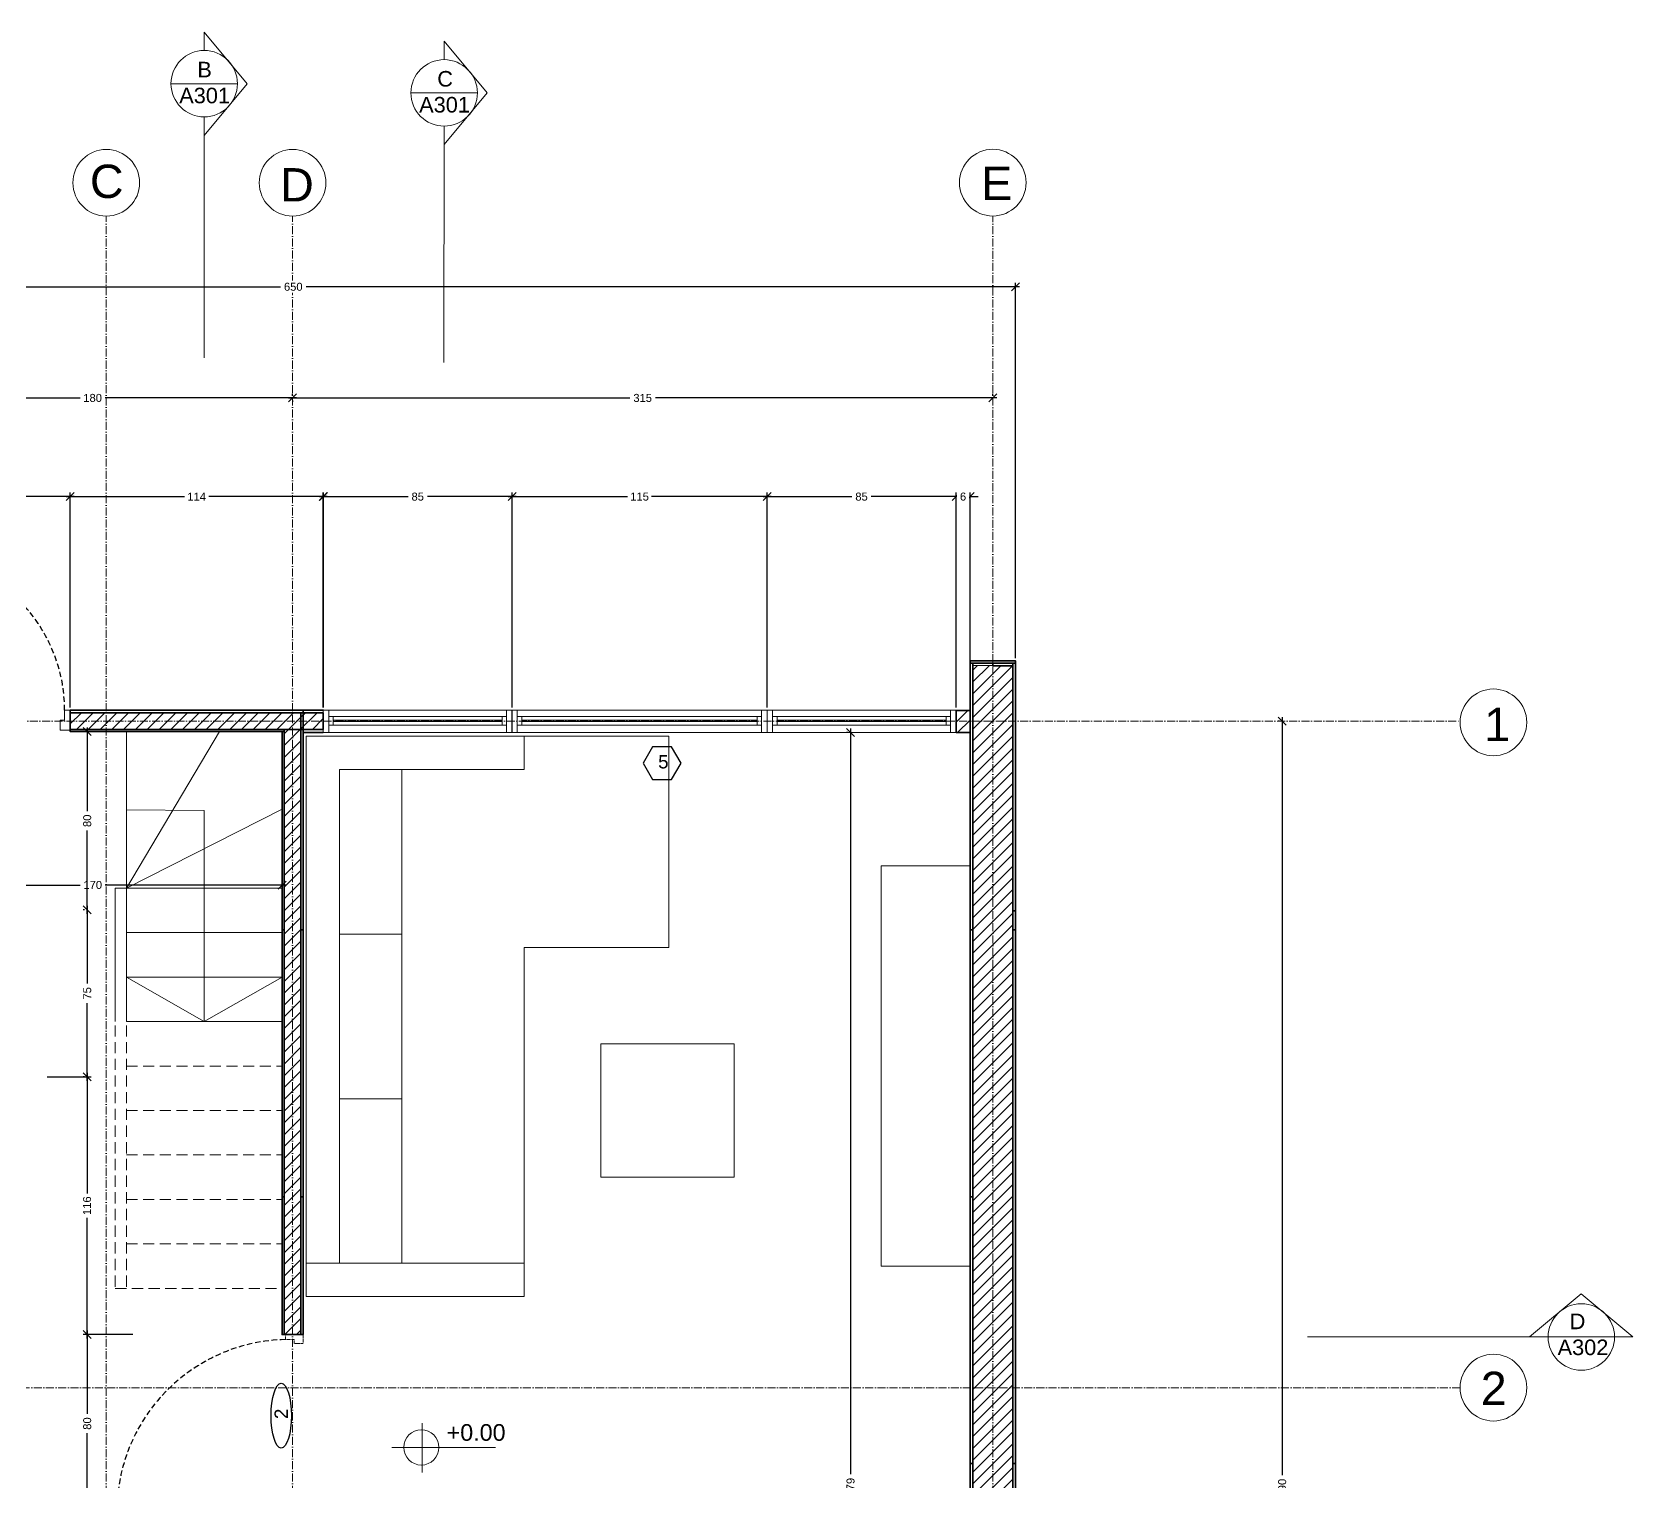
# Model space of a CAD drawing. Header units: inches. Extents: x 1080 to 7442, y 249 to 3242.
# Drawn here: x 2218 to 2938, y 2536 to 3188 of the extents above; entities that cross this region are included whole.
import ezdxf

# ---------------------------------------------------------------- set-up
doc = ezdxf.new("R2010")
doc.units = ezdxf.units.IN
doc.header["$MEASUREMENT"] = 0
for name, pattern in [('ACAD_ISO10W100', [18, 12, -3, 0, -3]), ('CENTER', [2, 1.25, -0.25, 0.25, -0.25]), ('HIDDEN', [0.375, 0.25, -0.125])]:
    doc.linetypes.add(name, pattern=pattern)
for name, color, linetype, lineweight in [('ARREDI', 8, 'Continuous', 18), ('CAMPITURE', 7, 'Continuous', 25), ('INFISSI', 130, 'Continuous', 13), ('NUMERAZIONE', 30, 'Continuous', 25), ('quote nuove', 253, 'Continuous', 18), ('STRUTTURA', 7, 'Continuous', 35)]:
    doc.layers.add(name, color=color, linetype=linetype, lineweight=lineweight)
doc.styles.add('ARIAL', font='Arial.ttf')
doc.styles.get("Standard").update_dxf_attribs({"font": 'Arial.ttf'})
doc.dimstyles.new('TICK_36', dxfattribs={"dimtxt": 3.6, "dimasz": 3.6, "dimexe": 1.8, "dimexo": 1.2, "dimgap": 1.8, "dimtad": 0, "dimdec": 0, "dimzin": 0, "dimdsep": 46, "dimtxsty": 'ARIAL', "dimblk": 'OBLIQUE', "dimcen": 1.8, "dimdle": 1.8, "dimclrd": 256, "dimclrt": 256, "dimadec": 0, "dimazin": 0, "dimtfac": 1, "dimtdec": 0, "dimtmove": 1, "dimatfit": 3, "dimldrblk": 'OPEN90', "dimfxl": 1, "dimtfill": 1, "dimtolj": 1, "dimtzin": 0, "dimarcsym": 0})
pattern_1 = [(45, (-290.078, 2472.9004), (-2.6516504, 2.6516504), [])]

# ---------------------------------------------------------------- blocks, each defined once
blk = doc.blocks.new('_Oblique')
at = {"color": 0, "linetype": 'ByBlock', "lineweight": -2}
blk.add_line((-0.5, -0.5), (0.5, 0.5), dxfattribs=at)
blk = doc.blocks.new('*D174')
at = {"layer": 'quote nuove', "lineweight": -2, "transparency": 16777216}
for p, q in [((2008.61, 3073.18), (2329.46, 3073.18)), ((2661.92, 3073.18), (2341.07, 3073.18))]:
    blk.add_line(p, q, dxfattribs=at)
at = {"layer": 'quote nuove', "color": 0, "lineweight": -2, "transparency": 16777216}
for p, q in [((2010.41, 2905.12), (2010.41, 3074.98)), ((2660.12, 2906.22), (2660.12, 3074.98))]:
    blk.add_line(p, q, dxfattribs=at)
at = {"layer": 'quote nuove', "lineweight": -2, "transparency": 16777216, "xscale": 3.6, "yscale": 3.6, "zscale": 3.6, "rotation": 180}
blk.add_blockref('_Oblique', (2010.41, 3073.18), dxfattribs=at)
at = {"layer": 'quote nuove', "lineweight": -2, "transparency": 16777216, "xscale": 3.6, "yscale": 3.6, "zscale": 3.6}
blk.add_blockref('_Oblique', (2660.12, 3073.18), dxfattribs=at)
at = {"layer": 'quote nuove', "lineweight": 0, "transparency": 16777216, "insert": (2335.27, 3073.18), "char_height": 3.6, "attachment_point": 5, "style": 'ARIAL', "bg_fill": 3, "box_fill_scale": 1.25, "bg_fill_color": 256, "bg_fill_true_color": 13158600, "bg_fill_transparency": 0}
blk.add_mtext('\\A1;650', dxfattribs=at)
blk = doc.blocks.new('_Open90')
at = {"color": 0, "linetype": 'ByBlock', "lineweight": -2}
for p, q in [((0, 0), (-1, 0)), ((-0.5, 0.5), (0, 0)), ((0, 0), (-0.5, -0.5))]:
    blk.add_line(p, q, dxfattribs=at)
blk = doc.blocks.new('*D175')
at = {"layer": 'quote nuove', "color": 0, "lineweight": -2, "transparency": 16777216}
for p, q in [((2649.92, 3024.38), (2649.92, 3024.98)), ((2334.97, 3021.98), (2334.97, 3021.38))]:
    blk.add_line(p, q, dxfattribs=at)
at = {"layer": 'quote nuove', "lineweight": -2, "transparency": 16777216}
for p, q in [((2333.17, 3023.18), (2486.69, 3023.18)), ((2651.72, 3023.18), (2498.2, 3023.18))]:
    blk.add_line(p, q, dxfattribs=at)
at = {"layer": 'quote nuove', "lineweight": -2, "transparency": 16777216, "xscale": 3.6, "yscale": 3.6, "zscale": 3.6, "rotation": 180}
blk.add_blockref('_Oblique', (2334.97, 3023.18), dxfattribs=at)
at = {"layer": 'quote nuove', "lineweight": -2, "transparency": 16777216, "xscale": 3.6, "yscale": 3.6, "zscale": 3.6}
blk.add_blockref('_Oblique', (2649.92, 3023.18), dxfattribs=at)
at = {"layer": 'quote nuove', "lineweight": 0, "transparency": 16777216, "insert": (2492.44, 3023.18), "char_height": 3.6, "attachment_point": 5, "style": 'ARIAL', "bg_fill": 3, "box_fill_scale": 1.25, "bg_fill_color": 256, "bg_fill_true_color": 13158600, "bg_fill_transparency": 0}
blk.add_mtext('\\A1;315', dxfattribs=at)
blk = doc.blocks.new('*D176')
at = {"layer": 'quote nuove', "color": 0, "lineweight": -2, "transparency": 16777216}
for p, q in [((2155.07, 3024.38), (2155.07, 3024.98)), ((2334.97, 3024.38), (2334.97, 3024.98))]:
    blk.add_line(p, q, dxfattribs=at)
at = {"layer": 'quote nuove', "lineweight": -2, "transparency": 16777216}
for p, q in [((2153.27, 3023.18), (2239.41, 3023.18)), ((2336.77, 3023.18), (2250.62, 3023.18))]:
    blk.add_line(p, q, dxfattribs=at)
at = {"layer": 'quote nuove', "lineweight": -2, "transparency": 16777216, "xscale": 3.6, "yscale": 3.6, "zscale": 3.6, "rotation": 180}
blk.add_blockref('_Oblique', (2155.07, 3023.18), dxfattribs=at)
at = {"layer": 'quote nuove', "lineweight": -2, "transparency": 16777216, "xscale": 3.6, "yscale": 3.6, "zscale": 3.6}
blk.add_blockref('_Oblique', (2334.97, 3023.18), dxfattribs=at)
at = {"layer": 'quote nuove', "lineweight": 0, "transparency": 16777216, "insert": (2245.02, 3023.18), "char_height": 3.6, "attachment_point": 5, "style": 'ARIAL', "bg_fill": 3, "box_fill_scale": 1.25, "bg_fill_color": 256, "bg_fill_true_color": 13158600, "bg_fill_transparency": 0}
blk.add_mtext('\\A1;180', dxfattribs=at)
blk = doc.blocks.new('*D185')
at = {"layer": 'quote nuove', "color": 0, "lineweight": -2, "transparency": 16777216}
for p, q in [((2778.92, 2877.81), (2778.32, 2877.81)), ((2778.92, 2187.95), (2778.32, 2187.95))]:
    blk.add_line(p, q, dxfattribs=at)
at = {"layer": 'quote nuove', "lineweight": -2, "transparency": 16777216}
for p, q in [((2780.12, 2879.61), (2780.12, 2538.68)), ((2780.12, 2186.15), (2780.12, 2527.08))]:
    blk.add_line(p, q, dxfattribs=at)
at = {"layer": 'quote nuove', "lineweight": -2, "transparency": 16777216, "xscale": 3.6, "yscale": 3.6, "zscale": 3.6}
for p, rotation in [((2780.12, 2877.81), 90), ((2780.12, 2187.95), 270)]:
    blk.add_blockref('_Oblique', p, dxfattribs=dict(at, rotation=rotation))
at = {"layer": 'quote nuove', "lineweight": 0, "transparency": 16777216, "insert": (2780.12, 2532.88), "char_height": 3.6, "attachment_point": 5, "rotation": 90, "style": 'ARIAL', "bg_fill": 3, "box_fill_scale": 1.25, "bg_fill_color": 256, "bg_fill_true_color": 13158600, "bg_fill_transparency": 0}
blk.add_mtext('\\A1;690', dxfattribs=at)
blk = doc.blocks.new('*D223')
at = {"layer": 'quote nuove', "lineweight": -2, "transparency": 16777216}
for p, q in [((2546.59, 2978.8), (2586.53, 2978.8)), ((2635.19, 2978.8), (2595.24, 2978.8))]:
    blk.add_line(p, q, dxfattribs=at)
at = {"layer": 'quote nuove', "color": 0, "lineweight": -2, "transparency": 16777216}
for p, q in [((2548.39, 2883.91), (2548.39, 2980.6)), ((2633.39, 2883.91), (2633.39, 2980.6))]:
    blk.add_line(p, q, dxfattribs=at)
at = {"layer": 'quote nuove', "lineweight": -2, "transparency": 16777216, "xscale": 3.6, "yscale": 3.6, "zscale": 3.6, "rotation": 180}
blk.add_blockref('_Oblique', (2548.39, 2978.8), dxfattribs=at)
at = {"layer": 'quote nuove', "lineweight": -2, "transparency": 16777216, "xscale": 3.6, "yscale": 3.6, "zscale": 3.6}
blk.add_blockref('_Oblique', (2633.39, 2978.8), dxfattribs=at)
at = {"layer": 'quote nuove', "lineweight": 0, "transparency": 16777216, "insert": (2590.89, 2978.8), "char_height": 3.6, "attachment_point": 5, "style": 'ARIAL', "bg_fill": 3, "box_fill_scale": 1.25, "bg_fill_color": 256, "bg_fill_true_color": 13158600, "bg_fill_transparency": 0}
blk.add_mtext('\\A1;85', dxfattribs=at)
blk = doc.blocks.new('*D224')
at = {"layer": 'quote nuove', "lineweight": -2, "transparency": 16777216}
for p, q in [((2431.9, 2978.8), (2485.64, 2978.8)), ((2550.19, 2978.8), (2496.46, 2978.8))]:
    blk.add_line(p, q, dxfattribs=at)
at = {"layer": 'quote nuove', "color": 0, "lineweight": -2, "transparency": 16777216}
for p, q in [((2433.7, 2883.91), (2433.7, 2980.6)), ((2548.39, 2883.91), (2548.39, 2980.6))]:
    blk.add_line(p, q, dxfattribs=at)
at = {"layer": 'quote nuove', "lineweight": -2, "transparency": 16777216, "xscale": 3.6, "yscale": 3.6, "zscale": 3.6, "rotation": 180}
blk.add_blockref('_Oblique', (2433.7, 2978.8), dxfattribs=at)
at = {"layer": 'quote nuove', "lineweight": -2, "transparency": 16777216, "xscale": 3.6, "yscale": 3.6, "zscale": 3.6}
blk.add_blockref('_Oblique', (2548.39, 2978.8), dxfattribs=at)
at = {"layer": 'quote nuove', "lineweight": 0, "transparency": 16777216, "insert": (2491.05, 2978.8), "char_height": 3.6, "attachment_point": 5, "style": 'ARIAL', "bg_fill": 3, "box_fill_scale": 1.25, "bg_fill_color": 256, "bg_fill_true_color": 13158600, "bg_fill_transparency": 0}
blk.add_mtext('\\A1;115', dxfattribs=at)
blk = doc.blocks.new('*D225')
at = {"layer": 'quote nuove', "lineweight": -2, "transparency": 16777216}
for p, q in [((2347.03, 2978.8), (2386.91, 2978.8)), ((2435.5, 2978.8), (2395.62, 2978.8))]:
    blk.add_line(p, q, dxfattribs=at)
at = {"layer": 'quote nuove', "color": 0, "lineweight": -2, "transparency": 16777216}
for p, q in [((2348.83, 2883.96), (2348.83, 2980.6)), ((2433.7, 2883.91), (2433.7, 2980.6))]:
    blk.add_line(p, q, dxfattribs=at)
at = {"layer": 'quote nuove', "lineweight": -2, "transparency": 16777216, "xscale": 3.6, "yscale": 3.6, "zscale": 3.6, "rotation": 180}
blk.add_blockref('_Oblique', (2348.83, 2978.8), dxfattribs=at)
at = {"layer": 'quote nuove', "lineweight": -2, "transparency": 16777216, "xscale": 3.6, "yscale": 3.6, "zscale": 3.6}
blk.add_blockref('_Oblique', (2433.7, 2978.8), dxfattribs=at)
at = {"layer": 'quote nuove', "lineweight": 0, "transparency": 16777216, "insert": (2391.26, 2978.8), "char_height": 3.6, "attachment_point": 5, "style": 'ARIAL', "bg_fill": 3, "box_fill_scale": 1.25, "bg_fill_color": 256, "bg_fill_true_color": 13158600, "bg_fill_transparency": 0}
blk.add_mtext('\\A1;85', dxfattribs=at)
blk = doc.blocks.new('*D188')
at = {"layer": 'quote nuove', "lineweight": -2, "transparency": 16777216}
for p, q in [((2585.95, 2874.51), (2585.95, 2539.09)), ((2585.95, 2192.06), (2585.95, 2527.49))]:
    blk.add_line(p, q, dxfattribs=at)
at = {"layer": 'quote nuove', "color": 0, "lineweight": -2, "transparency": 16777216}
for p, q in [((2584.75, 2872.71), (2584.15, 2872.71)), ((2587.15, 2193.86), (2587.75, 2193.86))]:
    blk.add_line(p, q, dxfattribs=at)
at = {"layer": 'quote nuove', "lineweight": -2, "transparency": 16777216, "xscale": 3.6, "yscale": 3.6, "zscale": 3.6}
for p, rotation in [((2585.95, 2872.71), 90), ((2585.95, 2193.86), 270)]:
    blk.add_blockref('_Oblique', p, dxfattribs=dict(at, rotation=rotation))
at = {"layer": 'quote nuove', "lineweight": 0, "transparency": 16777216, "insert": (2585.95, 2533.29), "char_height": 3.6, "attachment_point": 5, "rotation": 90, "style": 'ARIAL', "bg_fill": 3, "box_fill_scale": 1.25, "bg_fill_color": 256, "bg_fill_true_color": 13158600, "bg_fill_transparency": 0}
blk.add_mtext('\\A1;679', dxfattribs=at)
blk = doc.blocks.new('*D190')
at = {"layer": 'quote nuove', "lineweight": -2, "transparency": 16777216}
for p, q in [((2158.12, 2804.13), (2239.46, 2804.13)), ((2332.02, 2804.13), (2250.67, 2804.13))]:
    blk.add_line(p, q, dxfattribs=at)
at = {"layer": 'quote nuove', "color": 0, "lineweight": -2, "transparency": 16777216}
for p, q in [((2159.92, 2805.33), (2159.92, 2805.93)), ((2330.22, 2805.33), (2330.22, 2805.93))]:
    blk.add_line(p, q, dxfattribs=at)
at = {"layer": 'quote nuove', "lineweight": -2, "transparency": 16777216, "xscale": 3.6, "yscale": 3.6, "zscale": 3.6, "rotation": 180}
blk.add_blockref('_Oblique', (2159.92, 2804.13), dxfattribs=at)
at = {"layer": 'quote nuove', "lineweight": -2, "transparency": 16777216, "xscale": 3.6, "yscale": 3.6, "zscale": 3.6}
blk.add_blockref('_Oblique', (2330.22, 2804.13), dxfattribs=at)
at = {"layer": 'quote nuove', "lineweight": 0, "transparency": 16777216, "insert": (2245.07, 2804.13), "char_height": 3.6, "attachment_point": 5, "style": 'ARIAL', "bg_fill": 3, "box_fill_scale": 1.25, "bg_fill_color": 256, "bg_fill_true_color": 13158600, "bg_fill_transparency": 0}
blk.add_mtext('\\A1;170', dxfattribs=at)
blk = doc.blocks.new('*D192')
at = {"layer": 'quote nuove', "lineweight": -2, "transparency": 16777216}
for p, q in [((2233.12, 2978.8), (2286.4, 2978.8)), ((2350.5, 2978.8), (2297.22, 2978.8))]:
    blk.add_line(p, q, dxfattribs=at)
at = {"layer": 'quote nuove', "color": 0, "lineweight": -2, "transparency": 16777216}
for p, q in [((2234.92, 2883.94), (2234.92, 2980.6)), ((2348.7, 2883.94), (2348.7, 2980.6))]:
    blk.add_line(p, q, dxfattribs=at)
at = {"layer": 'quote nuove', "lineweight": -2, "transparency": 16777216, "xscale": 3.6, "yscale": 3.6, "zscale": 3.6, "rotation": 180}
blk.add_blockref('_Oblique', (2234.92, 2978.8), dxfattribs=at)
at = {"layer": 'quote nuove', "lineweight": -2, "transparency": 16777216, "xscale": 3.6, "yscale": 3.6, "zscale": 3.6}
blk.add_blockref('_Oblique', (2348.7, 2978.8), dxfattribs=at)
at = {"layer": 'quote nuove', "lineweight": 0, "transparency": 16777216, "insert": (2291.81, 2978.8), "char_height": 3.6, "attachment_point": 5, "style": 'ARIAL', "bg_fill": 3, "box_fill_scale": 1.25, "bg_fill_color": 256, "bg_fill_true_color": 13158600, "bg_fill_transparency": 0}
blk.add_mtext('\\A1;114', dxfattribs=at)
blk = doc.blocks.new('*D193')
at = {"layer": 'quote nuove', "lineweight": -2, "transparency": 16777216}
for p, q in [((2158.12, 2978.8), (2193.04, 2978.8)), ((2236.72, 2978.8), (2201.8, 2978.8))]:
    blk.add_line(p, q, dxfattribs=at)
at = {"layer": 'quote nuove', "color": 0, "lineweight": -2, "transparency": 16777216}
for p, q in [((2159.92, 2883.94), (2159.92, 2980.6)), ((2234.92, 2883.94), (2234.92, 2980.6))]:
    blk.add_line(p, q, dxfattribs=at)
at = {"layer": 'quote nuove', "lineweight": -2, "transparency": 16777216, "xscale": 3.6, "yscale": 3.6, "zscale": 3.6, "rotation": 180}
blk.add_blockref('_Oblique', (2159.92, 2978.8), dxfattribs=at)
at = {"layer": 'quote nuove', "lineweight": -2, "transparency": 16777216, "xscale": 3.6, "yscale": 3.6, "zscale": 3.6}
blk.add_blockref('_Oblique', (2234.92, 2978.8), dxfattribs=at)
at = {"layer": 'quote nuove', "lineweight": 0, "transparency": 16777216, "insert": (2197.42, 2978.8), "char_height": 3.6, "attachment_point": 5, "style": 'ARIAL', "bg_fill": 3, "box_fill_scale": 1.25, "bg_fill_color": 256, "bg_fill_true_color": 13158600, "bg_fill_transparency": 0}
blk.add_mtext('\\A1;75', dxfattribs=at)
blk = doc.blocks.new('*D231')
at = {"layer": 'quote nuove', "lineweight": -2, "transparency": 16777216}
for p, q in [((2633.39, 2978.8), (2629.79, 2978.8)), ((2633.39, 2978.8), (2633.55, 2978.8)), ((2639.72, 2978.8), (2639.56, 2978.8)), ((2639.72, 2978.8), (2643.32, 2978.8))]:
    blk.add_line(p, q, dxfattribs=at)
at = {"layer": 'quote nuove', "color": 0, "lineweight": -2, "transparency": 16777216}
for p, q in [((2633.39, 2883.91), (2633.39, 2980.6)), ((2639.72, 2883.87), (2639.72, 2980.6))]:
    blk.add_line(p, q, dxfattribs=at)
at = {"layer": 'quote nuove', "lineweight": -2, "transparency": 16777216, "xscale": 3.6, "yscale": 3.6, "zscale": 3.6}
blk.add_blockref('_Oblique', (2633.39, 2978.8), dxfattribs=at)
at = {"layer": 'quote nuove', "lineweight": -2, "transparency": 16777216, "xscale": 3.6, "yscale": 3.6, "zscale": 3.6, "rotation": 180}
blk.add_blockref('_Oblique', (2639.72, 2978.8), dxfattribs=at)
at = {"layer": 'quote nuove', "lineweight": 0, "transparency": 16777216, "insert": (2636.55, 2978.8), "char_height": 3.6, "attachment_point": 5, "style": 'ARIAL', "bg_fill": 3, "box_fill_scale": 1.25, "bg_fill_color": 256, "bg_fill_true_color": 13158600, "bg_fill_transparency": 0}
blk.add_mtext('\\A1;6', dxfattribs=at)
blk = doc.blocks.new('*D210')
at = {"layer": 'quote nuove', "lineweight": -2, "transparency": 16777216}
for p, q in [((2242.6, 2794.71), (2242.6, 2759.79)), ((2242.6, 2716.11), (2242.6, 2751.04))]:
    blk.add_line(p, q, dxfattribs=at)
at = {"layer": 'quote nuove', "color": 0, "lineweight": -2, "transparency": 16777216}
for p, q in [((2241.4, 2792.91), (2240.8, 2792.91)), ((2241.4, 2717.91), (2240.8, 2717.91))]:
    blk.add_line(p, q, dxfattribs=at)
at = {"layer": 'quote nuove', "lineweight": -2, "transparency": 16777216, "xscale": 3.6, "yscale": 3.6, "zscale": 3.6}
for p, rotation in [((2242.6, 2792.91), 90), ((2242.6, 2717.91), 270)]:
    blk.add_blockref('_Oblique', p, dxfattribs=dict(at, rotation=rotation))
at = {"layer": 'quote nuove', "lineweight": 0, "transparency": 16777216, "insert": (2242.6, 2755.41), "char_height": 3.6, "attachment_point": 5, "rotation": 90, "style": 'ARIAL', "bg_fill": 3, "box_fill_scale": 1.25, "bg_fill_color": 256, "bg_fill_true_color": 13158600, "bg_fill_transparency": 0}
blk.add_mtext('\\A1;75', dxfattribs=at)
blk = doc.blocks.new('*D211')
at = {"layer": 'quote nuove', "lineweight": -2, "transparency": 16777216}
for p, q in [((2242.6, 2874.91), (2242.6, 2837.37)), ((2242.6, 2791.11), (2242.6, 2828.66))]:
    blk.add_line(p, q, dxfattribs=at)
at = {"layer": 'quote nuove', "color": 0, "lineweight": -2, "transparency": 16777216}
for p, q in [((2241.4, 2873.11), (2240.8, 2873.11)), ((2241.4, 2792.91), (2240.8, 2792.91))]:
    blk.add_line(p, q, dxfattribs=at)
at = {"layer": 'quote nuove', "lineweight": -2, "transparency": 16777216, "xscale": 3.6, "yscale": 3.6, "zscale": 3.6}
for p, rotation in [((2242.6, 2873.11), 90), ((2242.6, 2792.91), 270)]:
    blk.add_blockref('_Oblique', p, dxfattribs=dict(at, rotation=rotation))
at = {"layer": 'quote nuove', "lineweight": 0, "transparency": 16777216, "insert": (2242.6, 2833.01), "char_height": 3.6, "attachment_point": 5, "rotation": 90, "style": 'ARIAL', "bg_fill": 3, "box_fill_scale": 1.25, "bg_fill_color": 256, "bg_fill_true_color": 13158600, "bg_fill_transparency": 0}
blk.add_mtext('\\A1;80', dxfattribs=at)
blk = doc.blocks.new('*D246')
at = {"layer": 'ARREDI', "color": 0, "lineweight": -2, "transparency": 16777216}
for p, q in [((2263.15, 2601.91), (2240.8, 2601.91)), ((2326.44, 2521.91), (2240.8, 2521.91))]:
    blk.add_line(p, q, dxfattribs=at)
at = {"layer": 'ARREDI', "lineweight": -2, "transparency": 16777216}
for p, q in [((2242.6, 2603.71), (2242.6, 2566.27)), ((2242.6, 2520.11), (2242.6, 2557.56))]:
    blk.add_line(p, q, dxfattribs=at)
at = {"layer": 'ARREDI', "lineweight": -2, "transparency": 16777216, "xscale": 3.6, "yscale": 3.6, "zscale": 3.6}
for p, rotation in [((2242.6, 2601.91), 90), ((2242.6, 2521.91), 270)]:
    blk.add_blockref('_Oblique', p, dxfattribs=dict(at, rotation=rotation))
at = {"layer": 'ARREDI', "transparency": 16777216, "insert": (2242.6, 2561.91), "char_height": 3.6, "attachment_point": 5, "rotation": 90, "style": 'ARIAL', "bg_fill": 3, "box_fill_scale": 1.25, "bg_fill_color": 256, "bg_fill_true_color": 13158600, "bg_fill_transparency": 0}
blk.add_mtext('\\A1;80', dxfattribs=at)
blk = doc.blocks.new('*D222')
at = {"layer": 'ARREDI', "color": 0, "lineweight": -2, "transparency": 16777216}
for p, q in [((2224.57, 2717.91), (2244.3, 2717.91)), ((2256.27, 2601.91), (2240.7, 2601.91))]:
    blk.add_line(p, q, dxfattribs=at)
at = {"layer": 'ARREDI', "lineweight": -2, "transparency": 16777216}
for p, q in [((2242.5, 2719.71), (2242.5, 2665.32)), ((2242.5, 2600.11), (2242.5, 2654.5))]:
    blk.add_line(p, q, dxfattribs=at)
at = {"layer": 'ARREDI', "lineweight": -2, "transparency": 16777216, "xscale": 3.6, "yscale": 3.6, "zscale": 3.6}
for p, rotation in [((2242.5, 2717.91), 90), ((2242.5, 2601.91), 270)]:
    blk.add_blockref('_Oblique', p, dxfattribs=dict(at, rotation=rotation))
at = {"layer": 'ARREDI', "transparency": 16777216, "insert": (2242.5, 2659.91), "char_height": 3.6, "attachment_point": 5, "rotation": 90, "style": 'ARIAL', "bg_fill": 3, "box_fill_scale": 1.25, "bg_fill_color": 256, "bg_fill_true_color": 13158600, "bg_fill_transparency": 0}
blk.add_mtext('\\A1;116', dxfattribs=at)

msp = doc.modelspace()

# ---------------------------------------------------------------- hatches: boundary and pattern name
at = {"layer": 'CAMPITURE'}
h = msp.add_hatch(dxfattribs=at)
h.set_pattern_fill('ANSI31', color=0, scale=30)
h.set_pattern_definition(pattern_1)
h.paths.add_polyline_path([(2649.92, 2902.93), (2640.92, 2902.93), (2640.92, 2183.91), (2640.92, 2183.91), (2640.92, 2155.11), (2649.93, 2155.11)])
h.paths.add_polyline_path([(2658.92, 2902.93), (2649.92, 2902.93), (2649.93, 2155.11), (2658.92, 2155.11)])
h = msp.add_hatch(dxfattribs=at)
h.set_pattern_fill('ANSI31', color=256, scale=30)
h.set_pattern_definition(pattern_1)
h.paths.add_polyline_path([(2234.92, 2881.61), (2234.92, 2874.11), (2338.72, 2874.11), (2338.72, 2881.61)])
h.paths.add_polyline_path([(2331.22, 2601.91), (2338.72, 2601.91), (2338.72, 2663.91), (2338.72, 2663.91), (2338.72, 2783.91), (2338.72, 2783.91), (2338.72, 2874.11), (2331.22, 2874.11)])
h = msp.add_hatch(dxfattribs=at)
h.set_pattern_fill('ANSI31', color=256, scale=30)
h.set_pattern_definition(pattern_1)
h.paths.add_polyline_path([(2339.72, 2881.61), (2338.72, 2881.61), (2338.72, 2874.11), (2339.72, 2874.11)])
h.paths.add_polyline_path([(2348.7, 2881.61), (2339.72, 2881.61), (2339.72, 2874.14), (2348.7, 2874.14)])
h = msp.add_hatch(dxfattribs=at)
h.set_pattern_fill('ANSI31', color=256, scale=30)
h.set_pattern_definition(pattern_1)
h.paths.add_polyline_path([(2639.72, 2872.71), (2639.72, 2882.67), (2633.51, 2882.67), (2633.51, 2872.71)])

# ---------------------------------------------------------------- linework, layer by layer
at = {"layer": 'ARREDI'}
for p, q in [((2341.14, 2871.02), (2504.14, 2871.02)), ((2341.14, 2871.02), (2341.14, 2619.02)), ((2439.14, 2856.02), (2439.14, 2871.02)), ((2504.14, 2776.02), (2504.14, 2871.02)), ((2356.14, 2634.02), (2356.14, 2856.02)), ((2356.14, 2856.02), (2439.14, 2856.02)), ((2384.14, 2856.02), (2384.14, 2634.02)), ((2599.72, 2632.71), (2599.72, 2812.71)), ((2599.72, 2812.71), (2639.72, 2812.71)), ((2260.22, 2802.71), (2260.22, 2742.71)), ((2356.14, 2708.02), (2356.14, 2782.02)), ((2356.14, 2782.02), (2384.14, 2782.02)), ((2504.14, 2776.02), (2439.14, 2776.02)), ((2439.14, 2619.02), (2439.14, 2776.02)), ((2384.14, 2708.02), (2356.14, 2708.02)), ((2384.14, 2634.02), (2384.14, 2708.02)), ((2439.14, 2634.02), (2341.14, 2634.02)), ((2341.14, 2634.02), (2356.14, 2634.02)), ((2439.14, 2619.02), (2439.14, 2634.02)), ((2639.72, 2632.71), (2599.72, 2632.71)), ((2341.14, 2619.02), (2439.14, 2619.02))]:
    msp.add_line(p, q, dxfattribs=at)
at = {"layer": 'ARREDI', "color": 253, "lineweight": 0}
msp.add_line((2255.22, 2802.71), (2255.22, 2742.71), dxfattribs=at)
at = {"layer": 'ARREDI', "color": 253, "linetype": 'HIDDEN', "lineweight": 0, "ltscale": 20}
msp.add_line((2255.22, 2740.94), (2255.22, 2622.71), dxfattribs=at)
at = {"layer": 'ARREDI', "linetype": 'HIDDEN', "ltscale": 20}
for p, q in [((2260.22, 2740.94), (2260.22, 2622.71)), ((2255.22, 2622.71), (2330.22, 2622.71))]:
    msp.add_line(p, q, dxfattribs=at)
at = {"layer": 'ARREDI'}
for points in [[(2260.22, 2802.71), (2260.22, 2873.11)], [(2260.22, 2802.71), (2302.15, 2873.11)], [(2260.22, 2802.71), (2330.22, 2838.23)], [(2295.22, 2742.71), (2295.22, 2837.71), (2260.22, 2837.91)], [(2260.22, 2802.71), (2330.22, 2802.71)], [(2260.22, 2782.71), (2330.22, 2782.71)], [(2260.22, 2762.71), (2330.22, 2762.71)], [(2330.22, 2762.71), (2295.22, 2742.71), (2260.22, 2762.71)], [(2260.22, 2742.71), (2330.22, 2742.71)], [(2473.57, 2732.69), (2533.57, 2732.69), (2533.57, 2672.69), (2473.57, 2672.69), (2473.57, 2732.69)]]:
    msp.add_lwpolyline(points, dxfattribs=at)
at = {"layer": 'ARREDI', "color": 253, "lineweight": 0}
msp.add_lwpolyline([(2260.22, 2802.71), (2255.22, 2802.71)], dxfattribs=at)
at = {"layer": 'ARREDI', "linetype": 'HIDDEN', "ltscale": 20}
for points in [[(2260.22, 2722.71), (2330.22, 2722.71)], [(2260.22, 2702.71), (2330.22, 2702.71)], [(2260.22, 2682.71), (2330.22, 2682.71)], [(2260.22, 2662.71), (2330.22, 2662.71)], [(2260.22, 2642.71), (2330.22, 2642.71)]]:
    msp.add_lwpolyline(points, dxfattribs=at)
at = {"layer": 'INFISSI', "color": 4, "linetype": 'ByBlock', "lineweight": 0}
for p, q in [((2348.7, 2882.71), (2433.7, 2882.71)), ((2436.06, 2882.71), (2548.39, 2882.71)), ((2548.39, 2882.71), (2633.39, 2882.71)), ((2348.7, 2872.71), (2548.39, 2872.71)), ((2348.7, 2872.71), (2433.7, 2872.71)), ((2548.39, 2872.71), (2633.39, 2872.71))]:
    msp.add_line(p, q, dxfattribs=at)
at = {"layer": 'INFISSI', "color": 4, "lineweight": 0}
for p, q in [((2353.2, 2875.98), (2351.2, 2875.98)), ((2353.2, 2877.73), (2353.2, 2878.23)), ((2353.2, 2878.23), (2429.2, 2878.23)), ((2429.2, 2877.73), (2353.2, 2877.73)), ((2429.2, 2875.98), (2353.2, 2875.98)), ((2429.2, 2878.23), (2428.02, 2878.23)), ((2428.02, 2877.73), (2429.2, 2877.73)), ((2429.2, 2877.98), (2429.2, 2878.23)), ((2429.2, 2875.98), (2431.2, 2875.98)), ((2436.06, 2875.99), (2438.51, 2875.99)), ((2438.06, 2875.99), (2436.06, 2875.99)), ((2438.06, 2877.74), (2438.06, 2878.24)), ((2438.06, 2878.24), (2543.89, 2878.24)), ((2543.89, 2877.74), (2438.06, 2877.74)), ((2543.89, 2875.99), (2438.06, 2875.99)), ((2543.89, 2875.99), (2545.89, 2875.99)), ((2552.89, 2875.99), (2550.89, 2875.99)), ((2552.89, 2877.74), (2552.89, 2878.24)), ((2552.89, 2878.24), (2628.89, 2878.24)), ((2628.89, 2878.24), (2627.7, 2878.24)), ((2627.7, 2877.74), (2628.89, 2877.74)), ((2628.89, 2877.99), (2628.89, 2878.24)), ((2628.89, 2875.99), (2630.89, 2875.99))]:
    msp.add_line(p, q, dxfattribs=at)
msp.add_lwpolyline([(2232.42, 2882.71), (2234.92, 2882.71), (2234.92, 2873.71), (2230.42, 2873.71), (2230.42, 2878.21), (2232.42, 2878.21), (2232.42, 2882.71)], dxfattribs=at)
at = {"layer": 'INFISSI', "color": 4, "linetype": 'ByBlock', "lineweight": 0}
for points in [[(2348.7, 2882.71), (2351.2, 2882.71), (2351.2, 2872.71), (2348.7, 2872.71)], [(2545.89, 2882.71), (2548.39, 2882.71), (2548.39, 2872.71), (2545.89, 2872.71)], [(2548.39, 2882.71), (2550.89, 2882.71), (2550.89, 2872.71), (2548.39, 2872.71)], [(2630.89, 2882.71), (2633.39, 2882.71), (2633.39, 2872.71), (2630.89, 2872.71)]]:
    msp.add_lwpolyline(points, close=True, dxfattribs=at)
at = {"layer": 'INFISSI', "color": 4, "lineweight": 0}
for points in [[(2431.2, 2882.71), (2433.7, 2882.71), (2433.7, 2872.71), (2431.2, 2872.71)], [(2433.56, 2882.71), (2436.06, 2882.71), (2436.06, 2872.71), (2433.56, 2872.71)]]:
    msp.add_lwpolyline(points, close=True, dxfattribs=at)
at = {"layer": 'INFISSI', "color": 4, "linetype": 'CENTER', "lineweight": 0}
msp.add_lwpolyline([(2331.72, 2599.69), (2331.72, 2601.91), (2339.72, 2601.91), (2339.72, 2597.91), (2335.72, 2597.91), (2335.72, 2599.69), (2331.72, 2599.69)], dxfattribs=at)
at = {"layer": 'INFISSI', "color": 4, "linetype": 'HIDDEN', "lineweight": -2, "ltscale": 10}
for centre, radius, start, end in [((2162.15, 2882.61), 70.27, 0.08643, 86.10934), ((2333.46, 2522.18), 77.53, 91.28964, 175.59535)]:
    msp.add_arc(centre, radius, start, end, dxfattribs=at)
at = {"layer": 'NUMERAZIONE', "lineweight": 0}
for p, q in [((2314.61, 3164.53), (2295.22, 3187.77)), ((2295.22, 3187.77), (2295.22, 3179.48)), ((2422.53, 3160.39), (2403.14, 3183.63)), ((2403.14, 3183.63), (2403.14, 3175.34)), ((2310.17, 3164.53), (2280.27, 3164.53)), ((2314.61, 3164.53), (2295.22, 3141.29)), ((2418.09, 3160.39), (2388.19, 3160.39)), ((2422.53, 3160.39), (2403.14, 3137.15)), ((2295.22, 3141.29), (2295.22, 3149.58)), ((2914.67, 2620.26), (2891.43, 2600.86)), ((2914.67, 2620.26), (2937.91, 2600.86)), ((2891.43, 2600.86), (2791.43, 2600.86)), ((2891.43, 2600.86), (2937.91, 2600.86)), ((2393.31, 2562.09), (2393.31, 2539.86)), ((2384.97, 2551.18), (2379.55, 2551.18)), ((2380.9, 2551.18), (2426.26, 2551.18))]:
    msp.add_line(p, q, dxfattribs=at)
at = {"layer": 'NUMERAZIONE'}
msp.add_lwpolyline([(2509.74, 2858.93), (2505.47, 2866.33), (2496.91, 2866.33), (2492.64, 2858.93), (2496.91, 2851.52), (2505.47, 2851.52)], close=True, dxfattribs=at)
at = {"layer": 'NUMERAZIONE', "lineweight": 0}
for centre, radius in [((2295.22, 3164.53), 14.95), ((2403.14, 3160.39), 14.95), ((2914.67, 2600.86), 14.95), ((2392.89, 2551.18), 7.92)]:
    msp.add_circle(centre, radius, dxfattribs=at)
at = {"layer": 'NUMERAZIONE'}
msp.add_ellipse((2329.86, 2565.46), major_axis=(0, 14.61), ratio=0.314087, dxfattribs=at)
at = {"layer": 'quote nuove', "color": 253, "linetype": 'ACAD_ISO10W100', "lineweight": 0, "ltscale": 0.3}
for p, q in [((2334.97, 1952.86), (2334.97, 3105.02)), ((2649.94, 1952.81), (2649.92, 3105.02)), ((1809.81, 2877.81), (2860.12, 2877.81)), ((2860.12, 2577.96), (1809.81, 2577.96))]:
    msp.add_line(p, q, dxfattribs=at)
at = {"layer": 'quote nuove', "color": 253, "lineweight": 0}
for centre in [(2251.17, 3119.98), (2334.97, 3119.98), (2649.92, 3120.02), (2875.12, 2877.29), (2875.12, 2578.06)]:
    msp.add_circle(centre, 15, dxfattribs=at)
at = {"layer": 'STRUTTURA'}
for p, q in [((2339.72, 2882.71), (2348.83, 2882.76)), ((2348.7, 2872.71), (2339.72, 2872.71))]:
    msp.add_line(p, q, dxfattribs=at)
at = {"layer": 'STRUTTURA', "lineweight": -2}
for p, q in [((2633.39, 2882.71), (2639.72, 2882.71)), ((2633.39, 2872.71), (2639.72, 2872.71))]:
    msp.add_line(p, q, dxfattribs=at)
at = {"layer": 'STRUTTURA'}
for points in [[(2649.92, 2905.02), (2639.72, 2905.02), (2639.72, 2903.92), (2649.92, 2903.92)], [(2649.92, 2905.01), (2660.12, 2905.01), (2660.12, 2903.91), (2649.92, 2903.91)], [(2649.92, 2902.71), (2658.92, 2902.71), (2658.92, 2903.91), (2649.92, 2903.91)]]:
    msp.add_lwpolyline(points, dxfattribs=at)
for points in [[(2639.72, 2783.91), (2639.72, 2903.92), (2640.92, 2903.92), (2640.92, 2783.91)], [(2658.92, 2783.91), (2658.92, 2903.91), (2660.12, 2903.91), (2660.12, 2783.91)], [(2339.72, 2882.71), (2339.72, 2881.61), (2234.92, 2881.61), (2234.92, 2882.71)], [(2234.92, 2881.61), (2338.72, 2881.61), (2338.72, 2874.11), (2234.92, 2874.11)], [(2339.72, 2881.61), (2339.72, 2783.91), (2338.72, 2783.91), (2338.72, 2881.61)], [(2338.72, 2881.61), (2339.72, 2881.61), (2339.72, 2874.11), (2338.72, 2874.11)], [(2339.72, 2881.61), (2348.7, 2881.61), (2348.7, 2874.14), (2339.72, 2874.14)], [(2633.51, 2882.67), (2639.72, 2882.67), (2639.72, 2872.71), (2633.51, 2872.71)], [(2234.92, 2874.11), (2331.22, 2874.11), (2331.22, 2873.11), (2234.92, 2873.11)], [(2331.22, 2874.11), (2338.72, 2874.11), (2338.72, 2601.91), (2331.22, 2601.91)], [(2331.22, 2873.11), (2331.22, 2783.91), (2330.22, 2783.91), (2330.22, 2873.11)], [(2658.92, 2543.91), (2658.92, 2792.56), (2660.12, 2792.56), (2660.12, 2543.91)], [(2331.22, 2783.91), (2331.22, 2663.91), (2330.22, 2663.91), (2330.22, 2783.91)], [(2339.72, 2783.91), (2339.72, 2663.91), (2338.72, 2663.91), (2338.72, 2783.91)], [(2640.92, 2663.91), (2640.92, 2783.91), (2639.72, 2783.91), (2639.72, 2663.91)], [(2331.22, 2663.91), (2331.22, 2601.91), (2330.22, 2601.91), (2330.22, 2663.91)], [(2339.72, 2663.91), (2339.72, 2601.91), (2338.72, 2601.91), (2338.72, 2663.91)], [(2640.92, 2543.91), (2640.92, 2663.91), (2639.72, 2663.91), (2639.72, 2543.91)], [(2640.92, 2423.91), (2640.92, 2543.91), (2639.72, 2543.91), (2639.72, 2423.91)], [(2658.92, 2423.91), (2658.92, 2543.91), (2660.12, 2543.91), (2660.12, 2423.91)]]:
    msp.add_lwpolyline(points, close=True, dxfattribs=at)

# ---------------------------------------------------------------- texts
at = {"layer": 'NUMERAZIONE', "lineweight": 0, "attachment_point": 1}
for s, width, insert, char_height in [('\\pt7,14;   B\\P\\pi-7,l7,tz;A301', 18.8196, (2283.98, 3174.39), 7), ('\\pi-7,l7;   C\\PA301', 18.8196, (2391.9, 3170.24), 7), ('  D\\PA302', 18.8196, (2904, 2611.36), 7), ('+0.00', 21.9919, (2404.26, 2561.66), 7.5)]:
    msp.add_mtext_dynamic_manual_height_columns(s, width=width, gutter_width=12.5, heights=[0], dxfattribs=dict(at, insert=insert, char_height=char_height))
at = {"layer": 'NUMERAZIONE', "ltscale": 0.1, "insert": (2499.42, 2862.57), "char_height": 6, "attachment_point": 1}
msp.add_mtext_dynamic_manual_height_columns('5', width=0.5819, gutter_width=12.5, heights=[0], dxfattribs=at)
at = {"layer": 'NUMERAZIONE', "ltscale": 0.1, "insert": (2326.85, 2563.96), "char_height": 6, "attachment_point": 1, "rotation": 90}
msp.add_mtext_dynamic_manual_height_columns('2', width=0.5819, gutter_width=12.5, heights=[0], dxfattribs=at)
at = {"layer": 'quote nuove', "color": 253, "lineweight": 0, "insert": (2243.8, 3128.12), "char_height": 15, "attachment_point": 1, "style": 'ARIAL'}
msp.add_mtext_dynamic_manual_height_columns('{\\fArial|b0|i0|c0|p0;C} ', width=15.1923, gutter_width=12.5, heights=[0], dxfattribs=at)
at = {"layer": 'quote nuove', "color": 253, "lineweight": 0, "char_height": 15, "attachment_point": 1}
for s, insert in [('D', (2329.38, 3126.55)), ('E', (2644.69, 3127.28)), ('1', (2871, 2883.83)), ('2', (2869.45, 2585.23))]:
    msp.add_mtext_dynamic_manual_height_columns(s, width=15.1923, gutter_width=12.5, heights=[0], dxfattribs=dict(at, insert=insert))

# ---------------------------------------------------------------- next in the draw order: dimensions: what is measured, and where the dimension line sits
at = {"layer": 'ARREDI'}
dim = msp.add_linear_dim(base=(2242.6, 2521.91), p1=(2264.35, 2601.91), p2=(2327.64, 2521.91), angle=90, dimstyle='TICK_36', dxfattribs=at)
dim.commit()
dim.dimension.update_dxf_attribs({"geometry": '*D246', "text_midpoint": (2242.6, 2561.91)})
at = {"layer": 'quote nuove', "color": 253, "lineweight": 0}
for base, p1, p2, picture, middle in [((2010.41, 3073.18), (2660.12, 2905.02), (2010.41, 2903.92), '*D174', (2335.27, 3073.18)), ((2330.22, 2804.13), (2159.92, 2804.13), (2330.22, 2804.13), '*D190', (2245.07, 2804.13))]:
    dim = msp.add_linear_dim(base=base, p1=p1, p2=p2, dimstyle='TICK_36', dxfattribs=at)
    dim.commit()
    dim.dimension.update_dxf_attribs({"geometry": picture, "text_midpoint": middle})
for base, p1, p2, picture, middle in [((2585.95, 2872.71), (2585.95, 2193.86), (2585.95, 2872.71), '*D188', (2585.95, 2533.29)), ((2780.12, 2877.81), (2780.12, 2187.95), (2780.12, 2877.81), '*D185', (2780.12, 2532.88)), ((2242.6, 2792.91), (2242.6, 2717.91), (2242.6, 2792.91), '*D210', (2242.6, 2755.41))]:
    dim = msp.add_linear_dim(base=base, p1=p1, p2=p2, angle=90, dimstyle='TICK_36', dxfattribs=at)
    dim.commit()
    dim.dimension.update_dxf_attribs({"geometry": picture, "text_midpoint": middle})

# ---------------------------------------------------------------- next in the draw order: linework, layer by layer
msp.add_line((2330.22, 2873.11), (2330.22, 2622.71))
at = {"layer": 'INFISSI', "color": 4, "lineweight": 0}
for p, q in [((2628.89, 2877.74), (2552.89, 2877.74)), ((2628.89, 2875.99), (2552.89, 2875.99))]:
    msp.add_line(p, q, dxfattribs=at)
at = {"layer": 'NUMERAZIONE', "lineweight": 0}
for p, q in [((2295.22, 3141.29), (2295.22, 3041.29)), ((2403.14, 3145.43), (2403.04, 3039.06))]:
    msp.add_line(p, q, dxfattribs=at)

# ---------------------------------------------------------------- next in the draw order: dimensions: what is measured, and where the dimension line sits
at = {"layer": 'ARREDI'}
dim = msp.add_linear_dim(base=(2242.5, 2717.91), p1=(2257.47, 2601.91), p2=(2223.37, 2717.91), angle=90, dimstyle='TICK_36', dxfattribs=at)
dim.commit()
dim.dimension.update_dxf_attribs({"geometry": '*D222', "text_midpoint": (2242.5, 2659.91)})
at = {"layer": 'quote nuove', "color": 253, "lineweight": 0}
for base, p1, p2, picture, middle in [((2334.97, 3023.18), (2649.92, 3023.18), (2334.97, 3023.18), '*D175', (2492.44, 3023.18)), ((2548.39, 2978.8), (2633.39, 2882.71), (2548.39, 2882.71), '*D223', (2590.89, 2978.8))]:
    dim = msp.add_linear_dim(base=base, p1=p1, p2=p2, dimstyle='TICK_36', dxfattribs=at)
    dim.commit()
    dim.dimension.update_dxf_attribs({"geometry": picture, "text_midpoint": middle})
dim = msp.add_linear_dim(base=(2242.6, 2873.11), p1=(2242.6, 2792.91), p2=(2242.6, 2873.11), angle=90, dimstyle='TICK_36', dxfattribs=at)
dim.commit()
dim.dimension.update_dxf_attribs({"geometry": '*D211', "text_midpoint": (2242.6, 2833.01)})

# ---------------------------------------------------------------- next in the draw order: dimensions: what is measured, and where the dimension line sits
for base, p1, p2, picture, middle in [((2155.07, 3023.18), (2334.97, 3023.18), (2155.07, 3023.18), '*D176', (2245.02, 3023.18)), ((2433.7, 2978.8), (2548.39, 2882.71), (2433.7, 2882.71), '*D224', (2491.05, 2978.8)), ((2639.72, 2978.8), (2633.39, 2882.71), (2639.72, 2882.67), '*D231', (2636.55, 2978.8))]:
    dim = msp.add_linear_dim(base=base, p1=p1, p2=p2, dimstyle='TICK_36', dxfattribs=at)
    dim.commit()
    dim.dimension.update_dxf_attribs({"geometry": picture, "text_midpoint": middle})

# ---------------------------------------------------------------- next in the draw order: linework, layer by layer
at = {"layer": 'ARREDI'}
msp.add_lwpolyline([(2658.92, 2902.93), (2640.92, 2902.93), (2640.92, 2155.11), (2658.92, 2155.11)], close=True, dxfattribs=at)
at = {"layer": 'INFISSI', "color": 4, "lineweight": 0}
for p, q in [((2545.89, 2879.99), (2543.89, 2879.99)), ((2543.89, 2879.99), (2543.89, 2875.99)), ((2550.89, 2879.99), (2552.89, 2879.99)), ((2552.89, 2879.99), (2552.89, 2875.99)), ((2552.89, 2879.99), (2628.89, 2879.99)), ((2630.89, 2879.99), (2628.89, 2879.99)), ((2628.89, 2879.99), (2628.89, 2875.99)), ((2628.89, 2879.99), (2628.89, 2875.99)), ((2630.89, 2877.99), (2630.89, 2879.99))]:
    msp.add_line(p, q, dxfattribs=at)

# ---------------------------------------------------------------- next in the draw order: dimensions: what is measured, and where the dimension line sits
at = {"layer": 'quote nuove', "color": 253, "lineweight": 0}
dim = msp.add_linear_dim(base=(2348.83, 2978.8), p1=(2433.7, 2882.71), p2=(2348.83, 2882.76), dimstyle='TICK_36', dxfattribs=at)
dim.commit()
dim.dimension.update_dxf_attribs({"geometry": '*D225', "text_midpoint": (2391.26, 2978.8)})

# ---------------------------------------------------------------- next in the draw order: linework, layer by layer
at = {"layer": 'INFISSI', "color": 4, "lineweight": 0}
for p, q in [((2431.2, 2879.98), (2429.2, 2879.98)), ((2429.2, 2879.98), (2429.2, 2875.98)), ((2429.2, 2879.98), (2429.2, 2875.98)), ((2431.2, 2877.98), (2431.2, 2879.98)), ((2436.06, 2879.99), (2438.06, 2879.99)), ((2438.06, 2879.99), (2438.06, 2875.99)), ((2438.06, 2879.99), (2543.89, 2879.99))]:
    msp.add_line(p, q, dxfattribs=at)

# ---------------------------------------------------------------- next in the draw order: dimensions: what is measured, and where the dimension line sits
at = {"layer": 'quote nuove', "color": 253, "lineweight": 0}
dim = msp.add_linear_dim(base=(2234.92, 2978.8), p1=(2348.7, 2882.74), p2=(2234.92, 2882.74), dimstyle='TICK_36', dxfattribs=at)
dim.commit()
dim.dimension.update_dxf_attribs({"geometry": '*D192', "text_midpoint": (2291.81, 2978.8)})

# ---------------------------------------------------------------- next in the draw order: linework, layer by layer
at = {"layer": 'INFISSI', "color": 4, "lineweight": 0}
for p, q in [((2351.2, 2879.98), (2353.2, 2879.98)), ((2353.2, 2879.98), (2353.2, 2875.98)), ((2353.2, 2879.98), (2429.2, 2879.98))]:
    msp.add_line(p, q, dxfattribs=at)
at = {"layer": 'quote nuove', "color": 253, "linetype": 'ACAD_ISO10W100', "lineweight": 0, "ltscale": 0.3}
msp.add_line((2251.17, 1952.86), (2251.17, 3105.02), dxfattribs=at)

# ---------------------------------------------------------------- next in the draw order: dimensions: what is measured, and where the dimension line sits
at = {"layer": 'quote nuove', "color": 253, "lineweight": 0}
dim = msp.add_linear_dim(base=(2159.92, 2978.8), p1=(2234.92, 2882.74), p2=(2159.92, 2882.74), dimstyle='TICK_36', dxfattribs=at)
dim.commit()
dim.dimension.update_dxf_attribs({"geometry": '*D193', "text_midpoint": (2197.42, 2978.8)})

doc.saveas('drawing.dxf')
